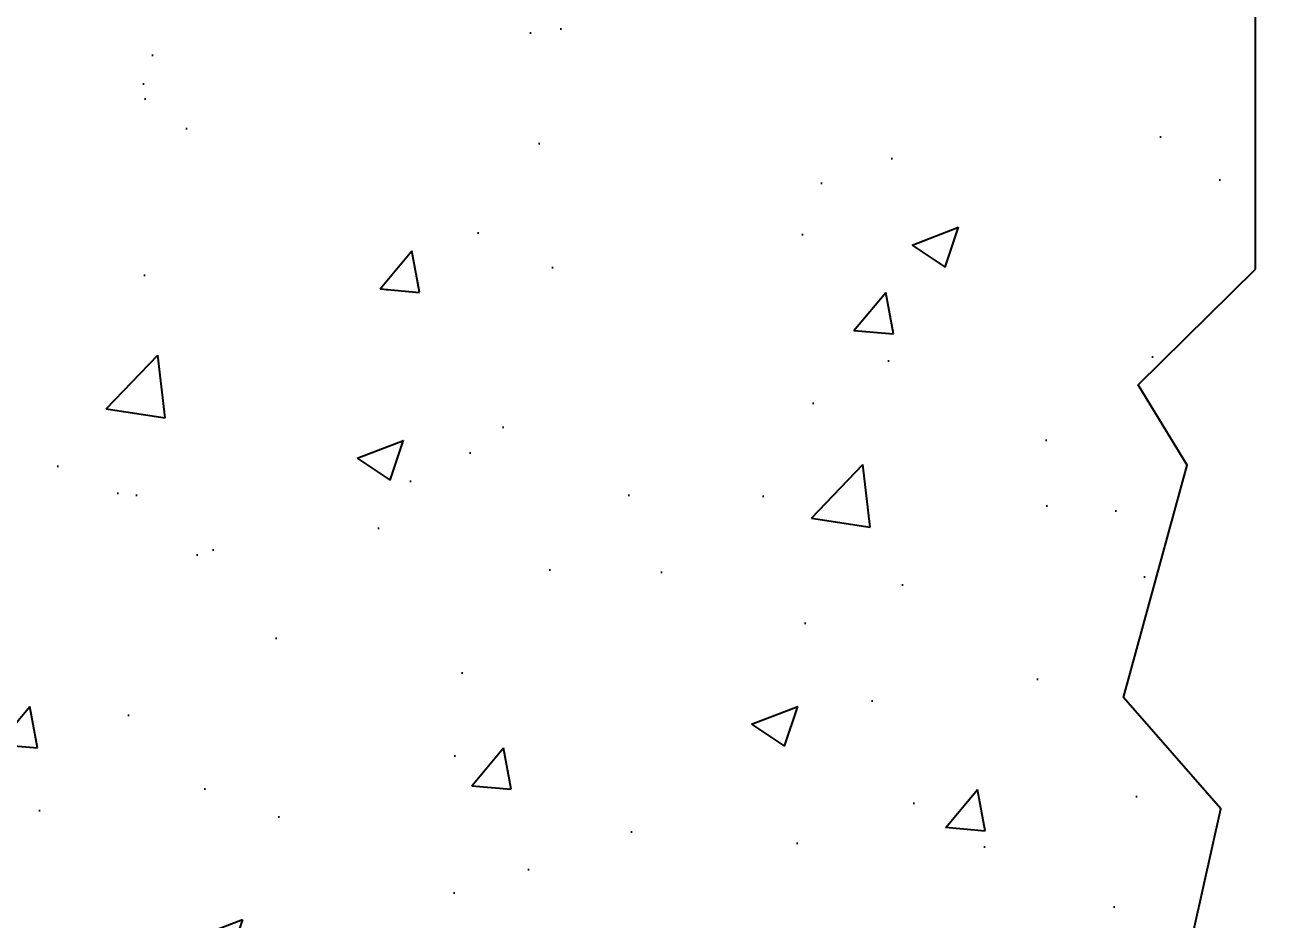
# Model space of a CAD drawing. Extents: x 0 to 79.8, y 0 to 38.2.
# Drawn here: x 7.722 to 9.63, y 27.096 to 28.45 of the extents above; entities that cross this region are included whole.
import ezdxf

# ---------------------------------------------------------------- set-up
doc = ezdxf.new("R2010")
doc.units = 0
doc.header["$MEASUREMENT"] = 0
doc.layers.get('0').update_dxf_attribs({"linetype": 'CONTINUOUS'})
doc.layers.get('DEFPOINTS').update_dxf_attribs({"color": 1, "linetype": 'CONTINUOUS'})
doc.layers.add('SILL-PAN', color=7, linetype='CONTINUOUS')
doc.layers.add('TITLE-BLOCK', color=7, linetype='CONTINUOUS')
doc.styles.add('ROMANS', font='romans')
doc.dimstyles.new('QUARTER', dxfattribs={"dimscale": 4, "dimtxt": 0.06, "dimasz": 0.05, "dimexe": 0.06, "dimexo": 0.032, "dimgap": 0.021, "dimtad": 0, "dimdec": 4, "dimzin": 4, "dimdsep": 46, "dimlunit": 5, "dimtxsty": 'ROMANS', "dimcen": 0.09, "dimadec": 0, "dimazin": 1, "dimtfac": 1, "dimtdec": 4, "dimtofl": 0, "dimtmove": 0, "dimatfit": 3, "dimfxl": 0, "dimtolj": 1, "dimtzin": 0, "dimarcsym": 0})

# ---------------------------------------------------------------- blocks, each defined once
blk = doc.blocks.new('*D126')
at = {"color": 0, "lineweight": -2}
for p, q in [((5.6484, 28.3865), (5.6484, 25.2582)), ((11.7034, 28.3865), (11.7034, 25.2582)), ((5.8484, 25.4982), (6.1119, 25.4982)), ((11.5034, 25.4982), (11.2399, 25.4982))]:
    blk.add_line(p, q, dxfattribs=at)
at = {"color": 0}
for points in [[(5.8484, 25.5315), (5.8484, 25.4648), (5.6484, 25.4982)], [(11.5034, 25.5315), (11.5034, 25.4648), (11.7034, 25.4982)]]:
    blk.add_solid(points, dxfattribs=at)
at = {"layer": 'DEFPOINTS', "color": 0}
for p in [(5.6484, 28.5145), (11.7034, 28.5145), (11.7034, 25.4982)]:
    blk.add_point(p, dxfattribs=at)
at = {"color": 0, "insert": (8.6759, 25.4982), "char_height": 0.24, "attachment_point": 5, "style": 'ROMANS'}
blk.add_mtext('\\A1;6{\\H1x;\\S1/16;}" SUB-SILL PAN DEPTH', dxfattribs=at)

msp = doc.modelspace()

# ---------------------------------------------------------------- hatches: boundary and pattern name
at = {"layer": 'TITLE-BLOCK'}
h = msp.add_hatch(dxfattribs=at)
h.set_pattern_fill('AR-CONC', color=256, scale=0.1, style=0)
h.set_pattern_definition([(50, (79.89277, 29.9236), (0.71726, -0.062752), [0.075, -0.825]), (355, (79.8928, 29.9236), (-0.138751, 0.752192), [0.06, -0.66]), (100.4514, (79.95254, 29.9184), (0.5785094, 0.6894395), [0.06374, -0.701142]), (46.1842, (79.8928, 30.1236), (1.067241, -0.165519), [0.1125, -1.2375]), (96.6356, (79.9817, 30.1098), (0.934663, 0.974118), [0.09561, -1.051713]), (351.1842, (79.8928, 30.1236), (0.934662, 0.974119), [0.09, -0.99]), (21, (79.99277, 30.0736), (0.596907, -0.402619), [0.075, -0.825]), (326, (79.9928, 30.0736), (0.243315, 0.72515), [0.06, -0.66]), (71.4514, (80.0425, 30.0401), (0.8402226, 0.3225305), [0.06374, -0.701142]), (37.5, (79.89277, 29.92363), (0.01215986, 0.33289385), [0, -0.652, 0, -0.67, 0, -0.6625]), (7.5, (79.89277, 29.92363), (0.2630695, 0.3944117), [0, -0.382, 0, -0.637, 0, -0.2525]), (327.5, (79.66977, 29.92363), (0.5338224, -0.0225549), [0, -0.25, 0, -0.78, 0, -1.035]), (317.5, (79.56977, 29.92363), (0.5831862, 0.100105), [0, -0.325, 0, -0.518, 0, -0.735])])
h.paths.add_polyline_path([(5.6183984, 28.4845213), (5.6183984, 30.5420213), (4.7350867, 30.5420213), (4.5958658, 30.2802661), (4.5417479, 29.5526175), (4.5958658, 28.7281285), (4.9317014, 27.4483125), (5.6056512, 26.7117447), (8.3081921, 26.3388048), (11.7328076, 26.4589675), (12.4665269, 27.2047187), (12.7298172, 28.0188556), (12.8540838, 28.9659561), (12.8389926, 29.9716201), (12.8149303, 30.5420213), (11.7333984, 30.5420213), (11.7333984, 28.4845213), (11.6151484, 28.4845213), (11.6151484, 28.0808134), (11.7638124, 27.9321494), (11.6744094, 27.7558654), (11.797957, 27.6050064), (11.6553694, 27.4415771), (11.7786263, 27.2454614), (11.7040695, 26.9220102), (11.3631746, 26.9616995), (11.0136213, 26.7797584), (10.8296999, 26.8444629), (10.5152819, 26.756322), (10.2957368, 26.9405209), (9.6901308, 26.792523), (9.4635312, 26.9588132), (9.5315577, 27.2637335), (9.3840076, 27.4324614), (9.4805753, 27.7838075), (9.4065378, 27.9053507), (9.5526484, 28.0808134), (9.5526484, 28.4845213)])

# ---------------------------------------------------------------- linework, layer by layer
at = {"layer": 'SILL-PAN'}
msp.add_line((9.5838984, 28.0808134), (9.5838984, 28.4845213), dxfattribs=at)
msp.add_lwpolyline([(11.5838984, 28.0808134), (11.7638124, 27.9321494), (11.6744094, 27.7558654), (11.797957, 27.6050064), (11.6553694, 27.4415771), (11.7786263, 27.2454614), (11.7040695, 26.9220102), (11.3631746, 26.9616995), (11.0136213, 26.7797584), (10.8296999, 26.8444629), (10.5152819, 26.756322), (10.2957368, 26.9405209), (9.6901308, 26.792523), (9.4635312, 26.9588132), (9.5315577, 27.2637335), (9.3840076, 27.4324614), (9.4805753, 27.7838075), (9.4065378, 27.9053507), (9.5838984, 28.0808134)], dxfattribs=at)

# ---------------------------------------------------------------- dimensions: what is measured, and where the dimension line sits
dim = msp.add_linear_dim(base=(11.7033984, 25.4981749), p1=(5.6483984, 28.5145213), p2=(11.7033984, 28.5145213), text='<> SUB-SILL PAN DEPTH', dimstyle='QUARTER', override={"dimpost": '"'})
dim.commit()
dim.dimension.update_dxf_attribs({"geometry": '*D126', "text_midpoint": (8.6758984, 25.4981749), "dimtype": 160})

doc.saveas('drawing.dxf')
